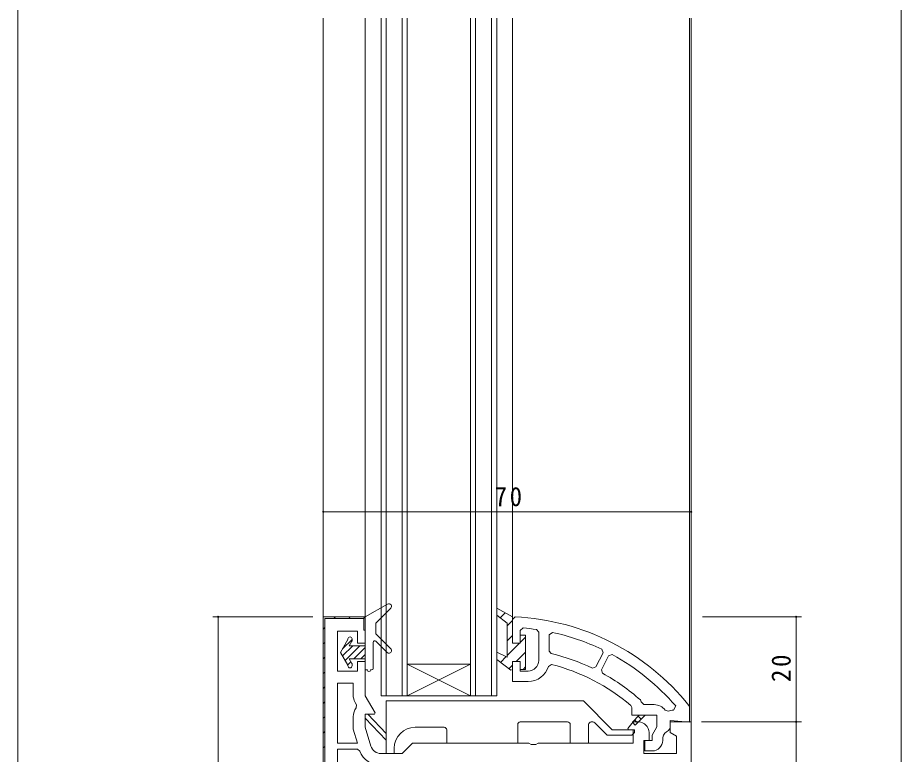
# Model space of a CAD drawing. Units: millimetres on the paper. Extents: x -420 to 373, y -297 to 267.
# Drawn here: x -417.7 to -249.6, y -138.8 to 1.3 of the extents above; entities that cross this region are included whole.
import ezdxf

# ---------------------------------------------------------------- set-up
doc = ezdxf.new("R2010")
doc.units = ezdxf.units.MM
for name, color, linetype, lineweight in [('0-1_YKK_ZWAK', 7, 'Continuous', 9), ('0-3_YKK_12', 2, 'Continuous', 9), ('0-4_YKK_D', 6, 'Continuous', 9), ('0-6_YKK_13', 4, 'Continuous', 9), ('0-7_YKK_11', 7, 'Continuous', 9)]:
    doc.layers.add(name, color=color, linetype=linetype, lineweight=lineweight)
doc.styles.add('ＭＳ ゴシック', font='')
doc.styles.get('ＭＳ ゴシック').set_extended_font_data('MS Gothic')

msp = doc.modelspace()

# ---------------------------------------------------------------- linework, layer by layer
at = {"layer": '0-1_YKK_ZWAK'}
msp.add_line((-417.7, -260.6), (-417.7, 264.4), dxfattribs=at)
at = {"layer": '0-3_YKK_12'}
for p, q in [((-359.555, 1.246), (-359.555, -218.146)), ((-351.555, 1.246), (-351.555, -113.171)), ((-348.555, -127.671), (-348.555, 1.246)), ((-347.555, -127.671), (-347.555, 1.246)), ((-344.555, -127.671), (-344.555, 1.246)), ((-343.555, -127.671), (-343.555, 1.246)), ((-331.555, -127.671), (-331.555, 1.246)), ((-330.555, -127.671), (-330.555, 1.246)), ((-327.555, -127.671), (-327.555, 1.246)), ((-326.555, -127.671), (-326.555, 1.246)), ((-323.555, 1.246), (-323.555, -113.173)), ((-289.855, 1.246), (-289.855, -129.848)), ((-289.555, 1.246), (-289.555, -173.171)), ((-331.555, -121.671), (-343.555, -121.671)), ((-331.555, -127.671), (-343.555, -121.671)), ((-343.555, -127.671), (-331.555, -121.671)), ((-343.555, -127.671), (-348.555, -127.671)), ((-331.555, -127.671), (-343.555, -127.671)), ((-326.555, -127.671), (-331.555, -127.671))]:
    msp.add_line(p, q, dxfattribs=at)
at = {"layer": '0-4_YKK_D'}
for p, q in [((-249.555, 171.329), (-249.555, -165.671)), ((-359.555, -92.671), (-289.555, -92.671)), ((-361.556, -112.671), (-380.555, -112.671)), ((-379.555, -202.671), (-379.555, -112.671)), ((-287.357, -112.674), (-268.555, -112.674)), ((-269.555, -112.674), (-269.555, -132.671)), ((-287.555, -132.671), (-268.555, -132.671)), ((-287.555, -132.671), (-268.555, -132.671)), ((-269.555, -163.671), (-269.555, -132.671))]:
    msp.add_line(p, q, dxfattribs=at)
for centre, start, end in [((-359.555, -92.671), 0, 180), ((-359.555, -92.671), 180, 0), ((-289.555, -92.671), 0, 180), ((-289.555, -92.671), 180, 0), ((-379.555, -112.671), 90, 270), ((-379.555, -112.671), 270, 90), ((-269.555, -112.674), 90, 270), ((-269.555, -112.674), 270, 90), ((-269.555, -132.671), 90, 270), ((-269.555, -132.671), 90, 270), ((-269.555, -132.671), 270, 90), ((-269.555, -132.671), 270, 90)]:
    msp.add_arc(centre, 0.106, start, end, dxfattribs=at)
at = {"layer": '0-6_YKK_13'}
for p, q in [((-347.304, -110.237), (-351.555, -112.671)), ((-349.555, -113.871), (-346.702, -111.025)), ((-351.555, -122.771), (-351.555, -112.671)), ((-349.555, -115.871), (-349.555, -113.871)), ((-349.555, -115.871), (-346.702, -118.725)), ((-356.255, -119.421), (-354.855, -116.996)), ((-355.882, -118.774), (-354.055, -116.947)), ((-354.855, -116.996), (-354.855, -116.871)), ((-354.61, -118.171), (-354.109, -117.303)), ((-354.055, -117.103), (-354.055, -116.871)), ((-350.055, -122.471), (-350.055, -117.51)), ((-347.409, -119.432), (-349.543, -117.297)), ((-355.863, -120.102), (-353.932, -118.171)), ((-355.37, -120.956), (-352.585, -118.171)), ((-354.61, -118.171), (-351.555, -118.171)), ((-353.738, -120.671), (-351.555, -118.489)), ((-356.255, -119.421), (-354.855, -121.846)), ((-354.61, -120.671), (-354.109, -121.539)), ((-354.61, -120.671), (-351.555, -120.671)), ((-352.391, -120.671), (-351.555, -119.836)), ((-354.876, -121.81), (-354.291, -121.224)), ((-354.855, -121.971), (-354.855, -121.846)), ((-354.055, -121.971), (-354.055, -121.739)), ((-351.555, -122.771), (-351.155, -122.771)), ((-350.555, -122.771), (-350.355, -122.771)), ((-310.055, -128.671), (-347.555, -128.671)), ((-347.555, -128.671), (-347.555, -138.671)), ((-304.555, -134.171), (-310.055, -128.671)), ((-351.555, -131.971), (-351.555, -131.171)), ((-351.555, -131.171), (-351.055, -131.171)), ((-347.555, -136.149), (-351.555, -131.971)), ((-351.055, -131.171), (-347.555, -134.834)), ((-322.055, -132.671), (-313.055, -132.671)), ((-308.555, -132.671), (-308.242, -132.671)), ((-307.888, -132.818), (-305.535, -135.171)), ((-342.055, -133.671), (-336.555, -133.671)), ((-346.055, -138.671), (-346.055, -137.671)), ((-347.555, -138.671), (-346.055, -138.671))]:
    msp.add_line(p, q, dxfattribs=at)
for points in [[(-336.055, -134.171), (-336.055, -136.671), (-322.555, -136.671), (-322.555, -133.171)], [(-312.555, -133.171), (-312.555, -136.671), (-309.055, -136.671), (-309.055, -133.171)], [(-305.535, -135.171), (-300.855, -135.171), (-300.355, -134.671), (-300.355, -134.171), (-304.555, -134.171)]]:
    msp.add_lwpolyline(points, dxfattribs=at)
for centre, radius, start, end in [((-347.055, -110.671), 0.5, 314.92854, 119.79002), ((-354.455, -116.871), 0.4, 0, 180), ((-354.455, -117.103), 0.4, 329.99998, 0), ((-349.755, -117.51), 0.3, 45.00002, 180), ((-347.055, -119.078), 0.5, 224.99983, 44.99998), ((-354.455, -121.971), 0.4, 180, 0), ((-354.455, -121.739), 0.4, 0, 30), ((-350.355, -122.471), 0.3, 270, 0), ((-350.855, -122.771), 0.3, 180, 0), ((-322.055, -133.171), 0.5, 90, 180), ((-313.055, -133.171), 0.5, 0, 90), ((-308.555, -133.171), 0.5, 90, 180), ((-308.242, -133.171), 0.5, 44.99998, 90), ((-342.055, -137.671), 4, 90, 180), ((-336.555, -134.171), 0.5, 0, 90)]:
    msp.add_arc(centre, radius, start, end, dxfattribs=at)
at = {"layer": '0-7_YKK_11'}
for p, q in [((-325.873, -112.863), (-324.923, -111.913)), ((-357.537, -112.971), (-357.237, -112.671)), ((-354.708, -112.971), (-354.408, -112.671)), ((-351.927, -113.018), (-351.714, -112.806)), ((-324.555, -114.374), (-323.555, -113.374)), ((-359.555, -114.99), (-359.255, -114.69)), ((-318.984, -115.065), (-318.555, -115.56)), ((-318.555, -115.56), (-318.555, -120.973)), ((-318.555, -115.56), (-318.555, -120.973)), ((-359.555, -117.818), (-359.255, -117.518)), ((-324.555, -117.202), (-323.555, -116.202)), ((-324.555, -120.031), (-322.185, -117.66)), ((-322.068, -117.544), (-321.055, -116.531)), ((-316.555, -119.18), (-316.555, -116.103)), ((-322.869, -121.173), (-321.055, -119.359)), ((-316.17, -119.666), (-316.555, -119.18)), ((-359.555, -120.647), (-359.255, -120.347)), ((-325.853, -121.329), (-324.744, -120.22)), ((-305.25, -120.069), (-306.613, -122.743)), ((-304.566, -119.856), (-305.25, -120.069)), ((-324.247, -122.551), (-323.555, -121.859)), ((-321.541, -122.673), (-321.055, -122.188)), ((-316.713, -122.085), (-316.111, -121.739)), ((-359.555, -123.475), (-359.255, -123.175)), ((-359.555, -126.304), (-359.255, -126.004)), ((-356.855, -136.671), (-356.855, -125.271)), ((-359.555, -129.132), (-359.255, -128.832)), ((-294.519, -130.423), (-293.936, -130.601)), ((-292.901, -130.445), (-292.491, -129.621)), ((-359.555, -131.96), (-359.255, -131.66)), ((-299.754, -132.837), (-300.32, -132.272)), ((-299.047, -132.13), (-299.613, -131.565)), ((-298.34, -131.423), (-298.39, -131.373)), ((-359.555, -134.789), (-359.255, -134.489)), ((-359.555, -137.617), (-359.255, -137.317)), ((-356.855, -137.871), (-356.855, -178.371))]:
    msp.add_line(p, q, dxfattribs=at)
for points in [[(-324.555, -120.308), (-324.555, -113.892), (-326.555, -112.33), (-326.555, -111.005), (-323.555, -112.673), (-323.555, -117.673), (-322.055, -117.673), (-322.055, -116.173), (-321.055, -116.173), (-321.055, -122.673), (-322.055, -122.673), (-322.055, -121.173), (-323.555, -121.173), (-323.555, -122.655), (-323.885, -122.827), (-326.555, -120.794), (-326.555, -119.377)], [(-298.29, -131.373), (-300.173, -133.256), (-300.738, -132.69), (-299.421, -131.373)]]:
    msp.add_lwpolyline(points, close=True, dxfattribs=at)
for points in [[(-359.555, -112.671), (-359.555, -202.671), (-345.555, -202.671)], [(-350.483, -137.246), (-351.555, -133.671), (-351.555, -131.171), (-349.797, -131.171), (-349.666, -130.944), (-351.555, -127.671), (-351.555, -121.171), (-353.055, -121.171), (-353.055, -122.971), (-356.855, -122.971), (-356.855, -115.371), (-353.055, -115.371), (-353.055, -117.671), (-351.555, -117.671), (-351.555, -112.671), (-359.555, -112.671), (-359.555, -202.671), (-345.555, -202.671)], [(-359.555, -202.671), (-345.555, -202.671), (-345.555, -200.171), (-345.855, -200.171), (-345.855, -202.371), (-359.255, -202.371), (-359.255, -112.971), (-351.855, -112.971), (-351.855, -115.171), (-351.555, -115.171), (-351.555, -112.671), (-359.555, -112.671)], [(-323.032, -112.674), (-323.555, -113.173), (-323.555, -117.673), (-322.055, -117.673), (-322.055, -115.275), (-321.513, -114.777)], [(-316.555, -119.18), (-316.555, -116.103), (-315.949, -115.615)], [(-306.548, -118.843), (-306.318, -119.521), (-307.681, -122.195), (-308.341, -122.42)], [(-305.25, -120.069), (-306.613, -122.743), (-306.407, -123.408)], [(-320.555, -122.973), (-322.055, -122.973), (-322.055, -121.173), (-323.555, -121.173), (-323.555, -124.973), (-320.555, -124.973)], [(-356.855, -136.671), (-356.855, -125.271), (-353.855, -125.271), (-353.855, -127.537)], [(-353.48, -128.937), (-353.221, -129.387), (-353.26, -129.945)], [(-299.215, -128.473), (-299.047, -128.86), (-298.548, -129.373), (-296.555, -129.373)], [(-301.03, -129.543), (-300.855, -129.923), (-300.855, -131.373), (-296.055, -131.373), (-296.055, -133.614), (-296.955, -135.173), (-296.955, -136.173), (-298.355, -136.173), (-298.355, -138.173), (-296.955, -138.173)], [(-293.844, -134.281), (-293.555, -133.828), (-293.555, -132.395), (-289.855, -132.719), (-289.855, -129.848), (-289.965, -129.536)], [(-353.855, -131.671), (-353.855, -134.009), (-353.057, -136.671), (-356.855, -136.671)], [(-299.555, -132.671), (-300.555, -132.671), (-301.577, -133.926), (-301.46, -134.171), (-300.555, -134.171), (-300.555, -136.671), (-318.689, -136.671), (-319.122, -136.921), (-319.988, -136.921), (-320.421, -136.671), (-342.555, -136.671), (-344.555, -138.671), (-348.567, -138.671)], [(-289.555, -163.671), (-289.555, -132.671), (-293.555, -132.671), (-293.555, -134.671), (-292.355, -135.364), (-292.355, -138.671), (-298.555, -138.671), (-298.555, -136.171), (-297.555, -136.171), (-297.555, -134.671)], [(-294.955, -136.173), (-294.955, -135.73), (-294.94, -135.609)], [(-356.855, -137.871), (-356.855, -178.371), (-344.755, -178.371), (-344.755, -140.971), (-348.567, -140.971)], [(-352.589, -138.194), (-353.056, -137.871), (-356.855, -137.871)]]:
    msp.add_lwpolyline(points, dxfattribs=at)
for centre, radius, start, end in [((-325.121, -157.625), 45, 38.62424, 87.33907), ((-325.121, -157.625), 43, 81.7943, 85.187), ((-325.121, -157.625), 43, 64.40886, 77.68326), ((-320.555, -120.973), 2, 270, 359.99998), ((-325.121, -157.625), 39, 64.5159, 76.73137), ((-325.121, -157.625), 43, 40.63693, 61.44263), ((-320.555, -120.973), 4, 269.99998, 343.86119), ((-325.121, -157.625), 37, 49.37383, 75.90544), ((-325.121, -157.625), 39, 48.37411, 61.32433), ((-351.055, -127.537), 2.8, 179.99998, 210), ((-296.555, -131.873), 2.5, 35.45689, 90.00002), ((-351.055, -131.671), 2.8, 141.94031, 180), ((-293.055, -132.941), 2.5, 86.45901, 110.6167), ((-299.555, -134.671), 2, 0, 89.99998), ((-293, -136.094), 2, 114.96335, 165.9453), ((-296.955, -136.173), 2, 270, 359.99998), ((-348.567, -136.671), 2, 196.69922, 270), ((-348.567, -136.671), 4.3, 200.74236, 270.00002)]:
    msp.add_arc(centre, radius, start, end, dxfattribs=at)

# ---------------------------------------------------------------- texts
at = {"layer": '0-4_YKK_D', "color": 3, "insert": (-326.955, -91.671), "char_height": 3.666, "attachment_point": 7, "style": 'ＭＳ ゴシック'}
msp.add_mtext('\\T1.21;\\W0.95;70', dxfattribs=at)
at = {"layer": '0-4_YKK_D', "color": 3, "insert": (-270.555, -125.072), "char_height": 3.666, "attachment_point": 7, "rotation": 90, "style": 'ＭＳ ゴシック'}
msp.add_mtext('\\T1.21;\\W0.95;20', dxfattribs=at)

doc.saveas('drawing.dxf')
